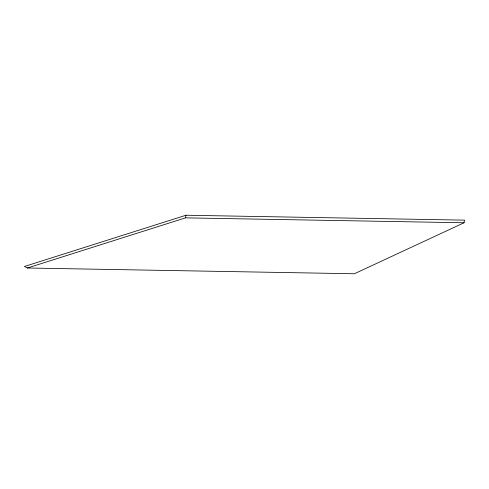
<?xml version="1.0" encoding="UTF-8"?>
<svg xmlns="http://www.w3.org/2000/svg" width="489" height="489" viewBox="0 0 489 489"><rect width="100%" height="100%" fill="white"/><g stroke="black" fill="none" stroke-linecap="round" stroke-linejoin="round"><path stroke-width="0.73" d="M27.384 268.003L185.496 217.862L186.009 215.239L464.55 220.142L464.043 222.764L354.372 273.761L27.384 268.003L24.45 266.474L186.009 215.239M185.496 217.862L464.043 222.764"/></g></svg>
